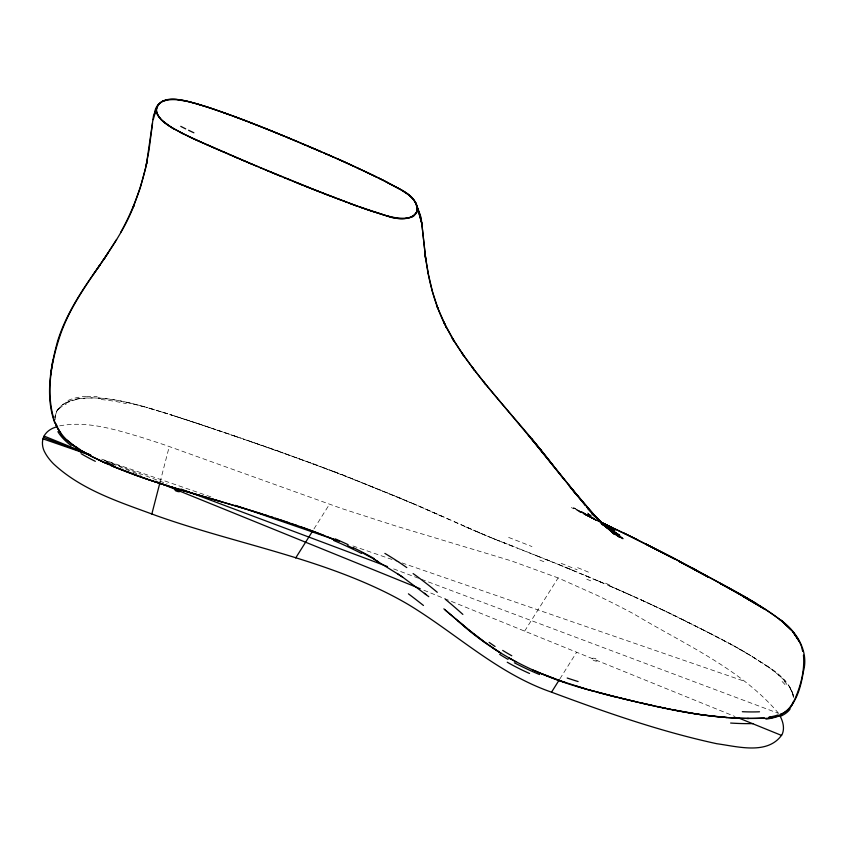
<?xml version="1.0" encoding="UTF-8"?>
<svg xmlns="http://www.w3.org/2000/svg" width="847" height="847" viewBox="0 0 847 847"><rect width="100%" height="100%" fill="white"/><g stroke="black" fill="none" stroke-linecap="round" stroke-linejoin="round"><path stroke-width="0.64" stroke-dasharray="4.24 3.18" d="M54.97 417.285C58.739 396.968 85.78 397.264 101.936 398.249C126.372 400.504 149.803 408.254 173.095 415.528M160.051 482.197L169.273 446.517M313.972 528.899L329.451 504.314M524.632 631.131L558.12 577.919L596.743 595.166A453.081 186.446 20 0 1 633.704 613.863C683.201 643.656 740.034 668.188 778.202 712.867M559.899 678.86L576.648 652.243M58.422 408.73L57.268 410.372A85.483 35.86 17.9 0 0 55.235 415.697A81.894 34.335 18.2 0 0 54.928 417.571M65.463 403.193L75.997 399.519M68.596 401.785L69.634 401.393M59.671 425.861C86.743 420.663 114.123 429.249 139.914 436.883A401.404 165.186 20 0 1 166.986 445.734L341.69 508.528L395.867 526.04L511.217 560.841L558.12 577.919M80.719 398.683C103.26 395.941 125.748 401.605 147.304 407.64M98.316 398.122L100.444 398.249M126.192 402.198L145.853 407.227M146.415 407.396L147.547 407.714M148.67 408.042L149.792 408.37M149.495 408.275L172.237 415.263M150.925 408.699L157.658 410.721M159.903 411.409L164.392 412.796M164.996 412.976L167.23 413.685M169.474 414.395C270.511 446.824 370.393 483.235 466.951 527.406L471.885 529.576M173.974 415.813L176.24 416.533M174.493 415.983L201.342 424.76M178.505 417.253L196.811 423.193M217.615 430.297L229.346 434.257M202.454 425.13L235.9 436.523M212.957 428.72L215.286 429.514M199.109 423.976L210.638 427.926M231.443 434.998L233.677 435.76M248.425 440.821L277.996 450.9M234.079 435.877L238.134 437.285M236.461 436.692L244.804 439.582M243.618 439.159L321.299 466.581M101.725 459.159L212.968 497.602M352.955 545.976L744.195 681.168M278.165 451.059L342.114 474.765M104.117 460.207L167.23 483.902M393.675 568.909L778.509 713.375M322.368 467.163L334.438 471.779M334.311 471.567L415.972 504.854M503.33 542.546L517.591 548.104M512.721 546.199L503.997 542.789M454.161 521.72L493.07 538.512L559.115 564.769M501.816 541.942L493.145 538.491M519.952 549.025L538.904 556.585M497.475 540.227L499.645 541.085M342.177 474.648L401.605 498.597M496.151 539.708L490.974 537.623M538.692 556.5C587.331 575.844 635.546 596.373 682.523 619.506C705.329 631.248 728.695 641.973 750.516 655.525C766.831 666.345 788.451 676.075 793.713 696.721M535.632 555.261L536.723 555.696M545.659 559.316L550.285 561.19M568.581 568.591L561.741 565.828M558.512 564.504L604.589 583.731M105.367 460.937L140.898 475.358M423.881 590.232L735.048 716.541M491.334 537.781L485.575 535.41M569.385 568.909L573.705 570.677M486.506 535.812L475.908 531.334M483.425 534.521L484.505 534.965M587.691 576.489L585.012 575.367M403.045 499.328L411.674 502.991M482.345 534.065L478.047 532.255M588.76 576.945L589.83 577.4M597.283 580.576L603.625 583.308M476.797 531.715L471.62 529.47M609.025 585.669L622.386 591.502M609.925 586.039L624.599 592.477M412.436 503.213L452.372 520.99M418.122 505.786L441.679 516.236M469.482 528.539L463.065 525.722M625.562 592.9L630.729 595.197M622.45 591.524L634.837 597.04M633.397 596.394L638.934 598.893M635.589 597.379L637.759 598.363M639.961 599.358L644.292 601.338M640.978 599.824L652.984 605.361M645.043 601.688L651.099 604.493M653.111 605.436L667.034 612.032M652.105 604.959L657.314 607.394M659.104 608.252L662.089 609.671M663.074 610.136L665.064 611.089M596.595 520.217L583.678 514.055L598.924 521.445L571.323 507.554M665.922 611.481L703.815 630.232M669.014 612.984L670.983 613.927M672.942 614.88L679.792 618.225M680.766 618.702L681.74 619.189M686.112 621.359L682.714 619.665M594.7 519.338L578.977 511.503L594.763 519.539M687.563 622.079L707.912 632.296M598.924 521.445L586.06 514.976L596.087 520.238M703.857 630.284L709.945 633.334M708.59 632.677L735.651 646.864M710.008 633.397L732.655 645.255M594.499 519.327L574.097 507.999L596.479 520.651L581.55 511.387L596.479 520.651M596.553 520.397L573.419 507.819L594.901 519.507M596.172 520.206L587.405 515.452L596.606 520.619M733.11 645.499L752.062 656.499M737.546 647.923L751.045 655.874M593.662 518.925L595.907 520.227M594.615 519.211L587.903 515.251L596.574 520.534M596.32 520.249L590.962 517.019L595.939 520.174M751.892 656.393L773.152 670.305L785.19 681.094M752.305 656.658L765.688 665.149M595.166 519.211L587.585 514.277L593.673 518.311M766.461 665.657L777.08 673.46L785.328 681.284M591.778 516.194L586.569 512.414L591.714 516.151M788.43 685.212L790.685 688.855M789.457 686.748L792.728 693.704A80.497 31.985 17.3 0 1 793.364 697.049L793.459 698.14M792.114 691.893L792.316 692.433M784.121 681.157A99.459 42.763 10.8 0 1 788.589 686.737M75.648 399.308A66.722 26.628 14.6 0 1 80.359 398.429M59.004 408.953A79.459 32.61 16.3 0 1 66.627 403.797M55.246 419.519A81.418 34.081 18.5 0 1 68.406 401.679M792.104 692.401A83.948 33.351 16.8 0 1 793.321 697.462M790.495 688.833A90.597 36.993 14 0 1 791.956 691.872M782.12 681.539A97.807 41.905 10.8 0 1 785.582 685.297M605.51 583.191A307.482 34.303 21.9 0 1 611.968 585.997M586.812 579.2A285.99 39.978 21.6 0 1 592.794 581.741M577.643 567.659A287.821 58.168 20.9 0 1 589.237 572.487M561.201 563.329A262.115 3.526 22 0 1 577.199 569.798M539.931 560.121A280.241 7.21 22 0 1 544.589 562.006M508.624 537.422A303.057 41.831 22.2 0 1 531.958 546.559M101.174 399.54A101.619 47.316 19.3 0 1 126.372 403.67M86.436 396.597A77.945 37.3 19.4 0 1 97.193 396.46M67.982 400.515A69.221 29.412 16.6 0 1 85.896 396.364M593.154 660.099A2.89 1.186 20 0 0 597.601 660.66A2.89 1.186 20 0 0 593.938 658.193A2.89 1.186 20 0 0 593.154 660.099"/><path stroke-width="1.27" d="M93.297 274.492L100.327 264.486C83.355 288.202 66.574 312.744 57.702 340.812C50.449 367.28 45.092 396.756 54.854 423.161M52.885 360.123L50.513 375.295M152.545 123.143L148.945 150.586L145.599 168.098L140.221 188.023L133.095 207.684L134.281 204.614C116.452 251.57 77.225 286.667 60.582 334.152C50.926 362.304 45.092 394.511 55.267 423.331M153.222 119.671L156.843 107.262M151.825 514.055L159.723 483.468M154.387 114.8C155.668 94.43 179.553 98.781 192.693 102.72M792.591 703.963C799.949 688.95 804.989 671.872 803.443 655.08M120.676 232.47C133.032 210.289 141.862 186.213 147.018 161.364L146.425 164.498L153.508 115.679L157.997 105.028L162.243 101.386L168.765 99.575L176.716 99.586L187.896 101.545M116.59 239.521L103.09 260.431L107.77 253.486M295.688 557.961L312.575 531.143M57.554 426.443L52.8 428.243A74.229 30.545 20 0 0 46.5 432.701C41.196 438.068 41.429 446.665 45.124 452.849A76.579 31.508 20 0 0 53.403 463.733C81.841 490.371 120.327 502.282 156.113 515.558C231.739 542.472 312.088 556.373 384.58 591.767A172.523 70.989 20 0 1 408.519 604.642C456.342 633.598 497.792 673.651 551.524 692.168L559.2 679.972M98.252 267.43L105.039 257.583M789.002 708.791L789.573 708.208A79.544 31.106 13.9 0 0 790.039 707.594L791.818 705.128A83.948 33.351 16.8 0 0 792.93 702.407M780.278 714.222L781.559 713.672M778.234 715.006L777.154 715.366M387.577 216.08C397.232 220.58 424.061 220.76 415.771 202.941M410.848 217.414L404.728 218.388L397.307 218.05M769.997 717.081L768.695 717.303M764.375 717.875C738.34 719.611 712.179 716.806 686.536 712.348M748.769 718.5L747.17 718.489M726.832 717.536L702.735 714.932M702.163 714.847L698.108 714.254M696.975 714.074L672.444 709.691M396.089 217.88L386.359 215.752M684.228 711.935L685.382 712.147M683.074 711.724L674.921 710.167M669.966 709.193L672.677 709.744M667.489 708.685L670.379 709.288M668.071 708.812L662.502 707.647M665.763 708.336L660.004 707.118M657.494 706.589L661.158 707.372M654.996 706.038L658.86 706.874M654.255 705.879L646.197 704.09M652.476 705.498L635.843 701.74M642.746 703.306L645.054 703.825M639.834 702.65L642.375 703.232M637.293 702.068L616.902 697.261M634.752 701.485L619.453 697.886M188.627 101.714L194.439 103.175M617.463 697.409L611.799 696.012M615.166 696.848L609.258 695.376M611.725 696.001L587.807 689.553M609.438 695.419L596.891 692.105M193.952 103.048L206.912 106.881M386.666 215.837L356.651 205.906L311.304 188.574M195.212 103.387L210.596 108.12M385.523 215.53L366.666 209.431M592.349 690.845L594.615 691.48M192.237 493.208C165.197 485.289 138.146 477.052 112.175 466.041C91.232 456.152 65.558 446.877 55.648 424.103M591.545 690.644L576.532 686.165M197.192 494.701L201.692 495.993M194.937 494.045L205.069 496.977M192.682 493.388L196.366 494.436M203.492 496.49L206.202 497.295M191.655 493.06L193.995 493.748M205.874 497.189L208.447 497.951M222.507 502.038L189.305 492.382M208.267 497.877L215.191 499.921M190.427 492.732L168.574 486.125M213.052 499.275L232.014 504.865M188.172 492.075L179.162 489.407M215.466 499.984L257.573 512.541M232.502 505.013L247.43 509.439M586.548 689.193L561.953 681.38L540.545 673.301M178.601 489.238L176.917 488.73M248.806 509.883L255.498 511.937M174.662 488.041L175.784 488.391M173.54 487.703L170.173 486.654M256.62 512.287L262.708 514.15M259.404 513.155L278.292 519.19M169.051 486.305L157.341 482.525M166.308 485.416L159.575 483.245M265.28 514.976L267.864 515.802M270.458 516.638L273.062 517.485M157.86 482.716L139.734 476.649M155.117 481.805L148.479 479.614M275.508 518.332L283.554 520.926M207.653 107.124L216.557 110.184M279.944 519.783L288.838 522.694M372.786 211.57C386.073 214.873 406.348 225.503 416.777 212.258C419.371 194.397 396.788 188.68 384.845 181.12C343.3 160.485 300.463 142.592 257.424 125.335M284.37 521.265L297.615 525.765M147.791 479.402L112.778 466.316M565.341 682.534L562.006 681.39M290.997 523.499L293.21 524.251M211.337 108.363L212.819 108.882M294.142 524.505L306.423 528.856M42.975 438.852L90.47 455.273M235.466 505.373L339.213 541.222M213.56 109.136L217.795 110.618M561.445 681.2L556.468 679.432M371.6 211.168L369.133 210.3M299.817 526.527L304.221 528.073M361.733 207.684L365.438 208.997M217.256 110.438L224.021 112.831M360.494 207.25L368.477 210.067M358.652 206.594L361.553 207.621M219.489 111.222L220.231 111.486M220.972 111.751L227.758 114.154M224.699 113.064L231.496 115.488M228.425 114.387L230.659 115.192M356.735 205.916L357.688 206.255M137.585 475.898L110.639 465.363M355.782 205.577L358.027 206.372M231.4 115.457L235.879 117.077M354.829 205.228L356.788 205.937M353.887 204.889L355.549 205.493M304.793 528.242L311.908 530.857M232.734 115.933L245.101 120.56M352.945 204.55L354.321 205.048M307.461 529.206L314.099 531.662M351.854 204.148L353.083 204.593M350.626 203.693L352.013 204.212M236.461 117.288L241.406 119.141M351.082 203.862L348.17 202.772M350.16 203.524L348.318 202.835M554.277 678.638L539.115 672.687M312.787 531.154L323.935 535.442M330.574 196.091L335.91 198.103M330.986 196.26L328.848 195.445M333.167 197.076L334.914 197.732M315.2 532.075L316.291 532.488M43.483 437.444L90.513 455.093M180.835 489.005L387.481 566.579M329.758 195.795L326.286 194.471M347.408 202.486L345.587 201.798M346.942 202.317L344.485 201.385M336.672 198.399L337.551 198.727M328.53 195.329L322.421 192.978M337.138 198.569L343.787 201.11M241.85 119.311L244.084 120.168M343.268 200.919L344.687 201.459M339.319 199.405L340.208 199.744M317.381 532.901L319.573 533.737M261.247 126.838C240.04 118.506 218.706 110.396 196.885 103.789C184.519 100.645 159.374 92.281 156.123 110.883L157.595 115.192L161.29 119.808L172.343 128.109L192.661 138.41L257.657 166.573M325.439 194.154L313.051 189.273M244.825 120.454L246.339 121.036M245.577 120.74L247.568 121.502M247.07 121.312L248.796 121.989M248.563 121.894L256.175 124.858M250.024 122.466L253.719 123.895M255.275 124.509L258.642 125.811M259.013 125.959L260.505 126.542M320.738 534.182L333.866 539.507M551.524 692.168C605.573 712.338 660.321 731.501 716.795 743.719C737.451 746.461 767.89 755.397 782.067 734.571A91.19 37.522 20 0 0 779.801 715.546M261.098 126.775L264.232 128.003M321.204 192.491L256.345 166.023M262.739 127.421L266.456 128.892M305.852 186.425L310.637 188.309M304.274 185.8L312.247 188.945M264.783 128.225L268.69 129.792M304.115 185.726L296.821 182.814M302.707 185.175L297.286 182.994M267.207 129.189L267.948 129.485M268.457 129.697L269.685 130.184M269.431 130.089L272.131 131.179M270.172 130.385L270.913 130.682M294.385 181.83L296.514 182.687M44.118 436.078L90.671 454.977M155.594 481.329L420.207 588.739M738.722 718.034L781.601 735.44M271.654 130.989L275.794 132.672M272.395 131.285L277.011 133.17M292.691 181.131L294.978 182.063M276.101 132.799L278.24 133.667M288.139 179.278L288.891 179.585M291.95 180.835L284.677 177.859M283.459 177.372L285.111 178.039M328.297 537.199L329.377 537.644M277.583 133.403L279.806 134.324M279.457 134.175L284.253 136.145M280.611 176.197L282.252 176.875M280.675 134.673L284.994 136.452M279.828 175.88L281.045 176.377M278.367 175.265L279.859 175.89M285.555 136.685L286.773 137.193M276.874 174.651L277.615 174.958M277.414 174.874L275.381 174.027M330.468 538.089L332.098 538.766M286.487 137.076L289.208 138.209M287.228 137.383L287.969 137.69M274.64 173.72L276.207 174.376M288.711 137.997L290.426 138.717M273.782 173.36L274.989 173.868M272.575 172.862L273.899 173.413M251.315 163.905L256.906 166.256M271.368 172.354L273.158 173.106M289.452 138.305L294.078 140.263M250.596 163.609L252.099 164.233M272.416 172.788L270.161 171.846M248.446 162.709L250.892 163.736M247.017 162.105L249.685 163.227M259.235 167.24L261.416 168.151M267.758 170.829L270.934 172.174M332.638 538.988L334.809 539.91M290.934 138.929L291.686 139.247M308.149 146.256L314.258 148.839M247.282 162.211L243.46 160.602M260.527 167.78L268.721 171.242M245.588 161.502L241.279 159.67M293.168 139.882L296.895 141.46M304.984 144.911L315.793 149.495M303.777 144.403L305.883 145.292M314.682 149.019L321.955 152.121M242.03 159.998L242.75 160.295M294.65 140.507L295.402 140.824M317.106 150.057L318.313 150.565M302.125 143.694L304.38 144.657M296.503 141.29L302.559 143.884M318.896 150.819L321.246 151.814M241.321 159.691L236.366 157.574M239.913 159.088L240.612 159.384M323.607 152.831L325.576 153.678M237.075 157.87L237.785 158.177M325.184 153.508L326.783 154.196M325.979 153.847L331.59 156.272M327.99 154.715L333.21 156.97M234.958 156.96L236.493 157.616M232.84 156.049L235.297 157.108M230.024 154.832L232.904 156.081M230.511 155.043L223.703 152.1M535.918 671.332L532.742 669.935M332.818 156.801L337.635 158.897M223.005 151.793L224.55 152.46M220.908 150.882L223.364 151.952M220.982 150.914L216.027 148.754M218.113 149.665L218.812 149.972M213.846 147.802L216.218 148.839M214.63 148.151L212.65 147.283M211.464 146.764L213.243 147.537M210.278 146.245L211.845 146.933M337.297 158.749L346.402 162.836M209.093 145.726L210.469 146.33M207.907 145.197L209.781 146.023M206.721 144.678L208.394 145.409M338.112 159.109L343.893 161.692M205.546 144.159L207.017 144.805M204.265 143.588L205.641 144.191M203.174 143.111L204.36 143.63M108.649 464.495L91.614 456.406L79.745 449.63M201.999 142.582L203.576 143.281M169.22 126.034L182.243 133.339L202.888 142.984M200.824 142.063L201.512 142.37M200.146 141.756L189.103 136.695M105.42 463.097L98.241 459.741M344.814 162.116L347.238 163.227M347.185 163.206L348.371 163.746M348.075 163.609L349.557 164.297M348.922 164L351.928 165.409M363.596 170.882L364.496 171.295M349.758 164.392L353.114 165.959M361.404 169.855L367.175 172.555M600.618 522.176C656.467 548.253 710.993 577.146 763.994 608.591C778.88 618.162 794.899 629.162 801.463 646.367M360.07 169.231L361.828 170.056M357.455 168.013L360.219 169.305M366.126 172.068L372.013 174.842M352.31 165.589L359.033 168.744M368.074 172.979L370.795 174.26M599.687 521.784L624.641 533.557M600.502 522.133L611.852 527.512L601.285 522.461M347.725 545.69L353.061 548.242M601.381 522.514L608.072 525.691M371.706 174.694L377.211 177.341M372.616 175.128L374.448 176.007M375.369 176.451L376.29 176.896M637.77 539.867L624.26 533.271L675.313 559.327L645.541 543.933L672.486 557.495L708.494 577.252L678.574 561.138L695.705 569.883L691.883 567.818C722.724 585.108 755.323 600.152 783.189 622.153L779.812 619.432C796.328 630.856 809.256 651.131 803.327 671.766C799.557 695.525 791.034 719.992 761.347 718.309C703.296 720.151 646.536 704.63 590.783 690.411C541.815 677.674 495.114 655.186 457.719 620.671M377.857 177.658L383.765 180.57M379.022 178.219L384.792 181.099M183.397 133.921L180.167 132.28M384.707 181.057L392.405 185.091M385.66 181.533L388.529 183.026M361.881 552.572L374.12 559.136M515.834 661.782L509.428 658.31M389.345 183.46C398.524 188.966 410.075 192.841 415.623 202.655M602.281 523.488L614.858 530.296L600.555 522.578M602.238 523.774L609.141 527.512L601.402 523.224L614.731 531.058L601.497 523.478M392.722 185.271L400.451 189.527M511.472 659.432L508.56 657.801M373.961 559.189L401.647 576.384L428.762 596.659M174.514 129.252C167.219 124.583 156.261 118.866 156.473 108.787C154.916 112.365 161.205 120.75 166.065 123.8M374.988 559.772L378.058 561.55M84.753 452.679L82.466 451.345M401.309 190.035L409.821 195.689M601.688 523.488L605.976 526.082M603.022 524.505L613.588 531.207L601.666 523.446L616.404 533.79L602.99 524.642L613.408 532.16L603.964 525.129M468.973 630.03L485.511 642.757L501.159 653.408M499.222 652.158L492.107 647.457M603.106 524.801L619.75 535.389L603.847 525.267M77.67 448.338L73.202 445.226M397.868 573.991L402.664 577.262M168.659 125.663L166.51 124.138M602.99 524.589L622.979 538.692L603.128 524.399M602.132 523.838L608.411 528.316L602.619 524.346M75.139 446.549L67.104 440.122M486.114 643.233L477.909 637.103M603.096 524.272L618.342 536.32L601.412 522.768M477.105 636.478L473.134 633.376M424.442 593.271L426.179 594.626M472.34 632.751L455.358 618.649M600.449 521.996L618.871 536.892L603.816 525.119L620.819 537.601L601.942 523.435M600.999 522.62L610.825 530.54L601.338 522.641M467.66 628.982L445.215 610.052M443.86 608.845L454.691 618.098M607.045 527.734L615.07 534.552L596.637 518.142L614.213 534.15M600.459 521.508L592.042 513.843L613.726 533.642L595.928 517.168L604.557 525.616L586.463 506.898M595.462 516.543L604.282 525.595L587.913 508.613L594.806 515.823L571.132 488.211L585.552 505.585L539.687 448.825M595.197 516.257L568.464 484.823L577.294 495.686L531.641 438.799L541.169 450.562M528.062 434.765L564.875 480.418M412.944 198.759L416.385 204.318L421.87 223.852L425.533 257.297L424.823 253.126L428.466 274.64L432.499 291.802L437.994 308.615L436.501 305.164L445.215 324.888L443.5 321.648L453.865 340.579L451.98 337.519L463.711 355.687L461.689 352.776L474.468 370.277L472.34 367.471L485.755 384.549L483.563 381.806L542.144 451.811M553.557 466.083C521.265 423.098 482.028 385.48 453.272 339.859L453.791 340.78L445.628 326.159L446.253 327.26C437.19 309.663 431.261 290.648 427.714 271.22L428.021 273.136L425.448 257.403L425.745 259.616L421.139 217.7L416.957 205.885M61.069 433.653L56.738 426.337M59.618 431.748L57.543 428.127A80.645 34.632 17.3 0 1 57.204 427.248L56.993 426.93M415.454 202.348L419.572 214.153L418.958 212.057L421.87 223.852L421.435 221.702M418.958 212.057L421.128 220.495M801.77 647.627L802.702 651.396M417.01 206.372L416.798 211.612L413.855 215.9A30.661 12.97 23.2 0 1 410.901 217.446M409.514 195.816A32.874 19.481 9.9 0 1 412.669 198.833M185.705 128.871A88.067 29.973 21.2 0 1 180.771 126.362M56.728 426.941A81.894 34.335 18.2 0 1 55.563 423.627M66.415 440.175A66.511 28.512 16.6 0 1 60.476 433.622M80.063 449.524A83.218 38.581 14.7 0 1 75.468 446.454M333.623 540.45A225.313 119.766 26.5 0 1 361.425 553.409M408.423 593.821A221.48 44.679 33.1 0 1 423.458 605.467M508.009 659.358A149.178 87.421 13.5 0 1 499.656 654.329M539.56 674.54A158.823 76.833 17.2 0 1 514.373 662.778M781.537 714.889A74.652 31.604 16.9 0 1 765.91 719.124M781.855 713.799A79.597 31.244 13.8 0 0 791.479 705.847L792.326 704.079A85.992 34.134 17.5 0 0 792.983 702.205M57.13 426.401A81.418 34.081 18.5 0 1 56.22 424.051M71.212 445.638A69.666 31.297 14.1 0 1 57.892 431.652M80.857 451.896A86.14 37.977 15.5 0 1 75.997 448.772M95.33 461.319A97.225 37.586 17.8 0 1 81.121 453.674M113.784 465.405A141.407 51.974 18.6 0 1 106.563 462.261M335.094 538.84A225.874 127.272 26.9 0 1 348.128 544.674M353.315 547.66A207.282 112.535 26.8 0 1 374.332 558.671M384.887 553.409A181.872 96.685 26.9 0 1 406.782 567.585M413.135 573.588A176.79 62.519 29.4 0 1 437.285 592.297M445.278 599.221A225.355 54.187 32 0 1 462.864 614.403M495.05 646.483A187.918 84.001 19.6 0 1 489.121 642.386M511.779 655.758A152.195 76.315 17.2 0 1 502.684 650.401M529.513 673.46A153.625 82.191 15.8 0 1 507.247 662.227M539.221 672.571A167.092 78.348 17.5 0 1 536.024 671.216M578.12 681.56A314.184 194.027 16.1 0 1 567.204 678.024M752.994 723.603A123.62 43.853 11.1 0 1 730.622 723.042M759.515 711.787A81.863 23.547 9.5 0 1 742.321 711.702M777.017 715.292A73.848 29.571 15.1 0 1 769.859 716.986M790.018 709.151A77.945 31.805 15.9 0 1 780.616 716.223M193.878 132.778A158.04 59.089 20.4 0 1 188.585 130.258M731.903 589.734L719.982 583.308L747.287 598.374L731.903 589.734M756.519 603.763L743.031 595.949L756.519 603.763M758.107 605.203L743.73 596.796L764.841 609.247L758.107 605.203M611.598 530.55L602.217 523.742L611.598 530.55M790.971 629.66L782.12 621.412L790.971 629.66M799.43 641.603L792.94 631.873L799.43 641.603M175.721 490.657A2.89 1.186 20 0 0 180.178 491.218A2.89 1.186 20 0 0 176.504 488.751A2.89 1.186 20 0 0 175.721 490.657"/></g></svg>
